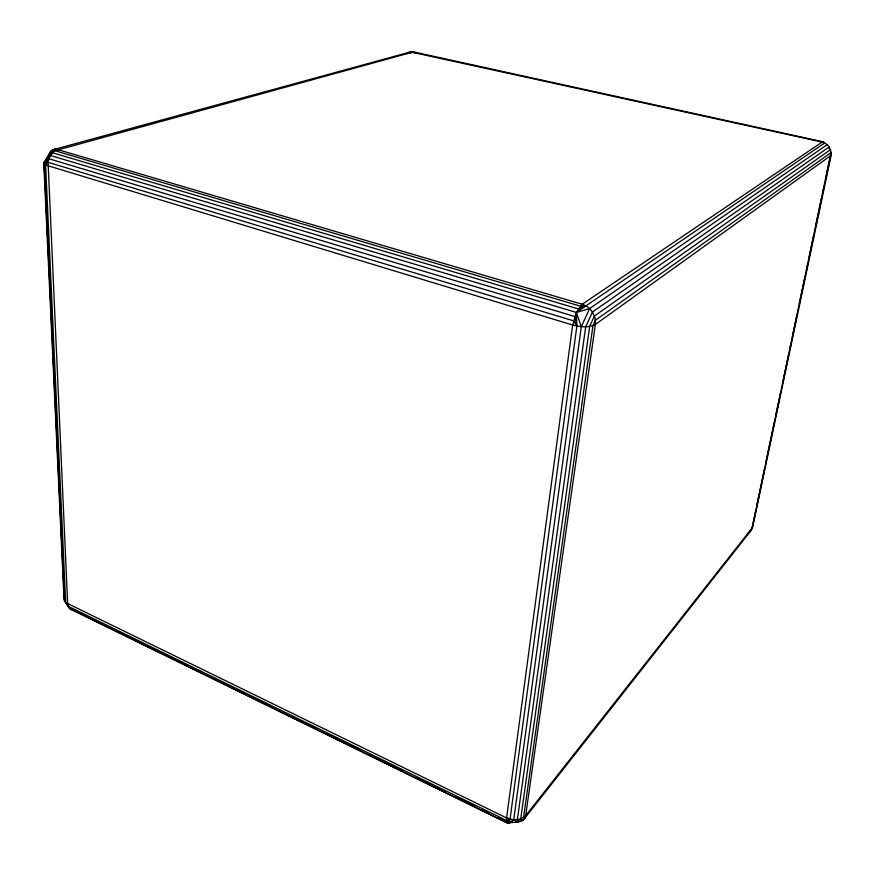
<?xml version="1.0" encoding="UTF-8"?>
<svg xmlns="http://www.w3.org/2000/svg" width="875" height="875" viewBox="0 0 875 875"><rect width="100%" height="100%" fill="white"/><g stroke="black" fill="none" stroke-linecap="round" stroke-linejoin="round"><path stroke-width="1.31" d="M44.286 161.787L43.75 162.881L64.017 599.233L69.048 608.059L507.533 823.069C513.45 821.658 524.245 823.988 525.689 815.598L595.372 324.45C596.444 315.7 590.592 306.884 582.214 304.259L57.641 149.548L55.027 149.231L54.994 150.741L52.555 152.775L44.198 163.975L64.444 600.994L70.525 609.197L507.533 823.069L512.52 822.084M74.845 610.794L70.525 609.197L65.68 602.58L68.075 606.244L506.439 820.455L510.027 819.241L506.767 822.194L506.581 817.961L572.655 325.03L576.341 312.43L824.698 142.953L822.664 141.717L582.214 304.259L576.341 312.43L576.877 326.058L510.027 819.241L507.533 823.069L513.702 819.853L581.328 326.659L589.597 308.623L827.181 144.67L829.139 146.956L830.441 149.68L831.25 154.897L752.752 526.652L751.417 529.987L523.261 820.138L520.702 818.989L513.702 819.853L506.581 817.961L65.68 602.58L45.609 165.014L52.631 149.855L410.572 51.931L414.127 52.03L822.664 141.717L827.181 144.67M752.894 523.95L755.989 509.261M756.558 506.592L764.717 467.873M766.128 461.191L772.614 430.478M773.172 427.809L774.298 422.472M775.709 415.789L780.5 393.094M782.753 382.408L788.386 355.709M789.797 349.027L790.923 343.689M792.334 337.006L797.125 314.311M799.378 303.625L805.011 276.927M806.422 270.244L807.548 264.906M808.948 258.234L813.739 235.528M815.992 224.842L821.625 198.144M823.036 191.461L824.163 186.123M825.573 179.452L830.364 156.745M48.278 156.581L50.63 151.364L55.027 149.231L52.555 152.775L578.222 308.875L586.108 305.966L580.223 306.086L54.994 150.741L412.781 52.073L415.33 52.675L410.572 51.931L406.613 53.681M748.114 532.952L750.017 531.716L750.881 529.572M55.027 149.231L50.509 155.52L45.609 165.014L572.655 325.03C579.983 326.878 588.416 328.125 595.372 324.45L830.78 155.597L830.441 149.68L594.42 316.028L589.673 326.441L520.702 818.989L525.689 815.598L752.216 527.877L752.609 525.284M70.525 609.197L68.075 606.244L67.659 603.881L48.081 162.323L573.453 320.797L576.877 326.058L574.711 316.498L48.978 158.78L48.081 162.323L45.609 165.014L44.198 163.975L52.631 149.855M750.017 531.716L752.216 527.877L830.998 152.622L595.427 320.261L592.966 325.642L523.556 817.567L524.869 818.169M508.692 823.025L510.169 822.062M50.509 155.52L576.341 312.43L589.597 308.623M53.266 150.642L50.63 151.364L43.75 162.881L44.198 163.975M507.533 823.069L512.564 821.997M410.572 51.931L823.244 142.286L823.572 143.588M516.108 821.581L518.186 821.844L513.702 819.853M408.461 52.478L411.086 52.97M821.877 141.925L824.698 142.953M520.986 821.395L517.344 819.777L585.692 326.791L592.43 312.058L829.139 146.956L829.413 149.45M80.97 613.791L117.742 631.772M123.867 634.769L160.639 652.761M166.764 655.758L191.275 667.745M193.725 668.948L199.85 671.945M209.661 676.736L230.497 686.93M236.622 689.927L242.747 692.923M248.872 695.92L273.383 707.919M283.194 712.709L285.644 713.913M291.769 716.909L316.28 728.897M326.091 733.698L328.541 734.891M330.991 736.094L346.927 743.881M349.377 745.084L359.177 749.886M368.988 754.677L371.438 755.88M373.887 757.072L389.812 764.87M392.273 766.073L402.073 770.864M415.559 777.459L432.709 785.848M435.159 787.052L444.97 791.853M454.77 796.644L475.606 806.837M481.731 809.834L487.867 812.831M497.667 817.622L507.467 822.423M576.341 312.43L581.328 326.659M44.734 171.347L45.052 178.172M45.62 190.466L45.938 197.291M46.506 209.584L46.812 216.409M47.327 227.336L47.698 235.528M48.267 247.822L48.584 254.647M49.153 266.941L49.405 272.398M49.973 284.692L50.291 291.517M50.859 303.811L51.177 310.636M51.745 322.93L52.062 329.755M52.631 342.048L52.948 348.873M53.452 359.8L53.823 367.992M54.337 378.919L54.709 387.111M55.223 398.038L55.53 404.863M56.098 417.156L56.416 423.981M56.919 434.908L57.302 443.1M57.805 454.027L58.188 462.219M58.691 473.145L59.073 481.337M59.577 492.264L59.959 500.456M60.397 510.016L60.834 519.575M61.283 529.134L61.666 537.327M62.169 548.253L62.541 556.445M63.055 567.372L63.427 575.564M63.93 586.491L64.312 594.683"/></g></svg>
